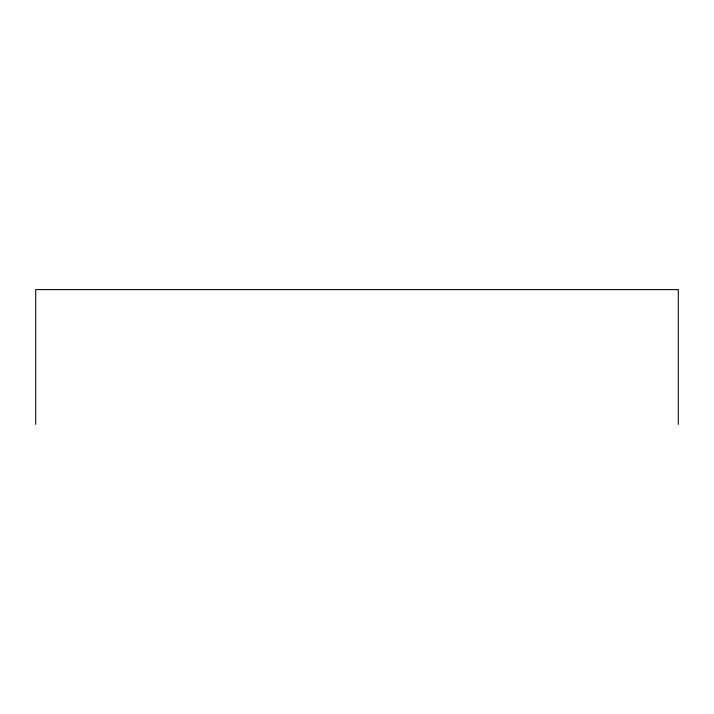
<?xml version="1.0" encoding="UTF-8"?>
<svg xmlns="http://www.w3.org/2000/svg" width="714" height="714" viewBox="0 0 714 714"><rect width="100%" height="100%" fill="white"/><g stroke="black" fill="none" stroke-linecap="round" stroke-linejoin="round"><path stroke-width="1.07" d="M678.3 424.393L678.3 289.607L35.7 289.607L35.7 424.393"/></g></svg>
